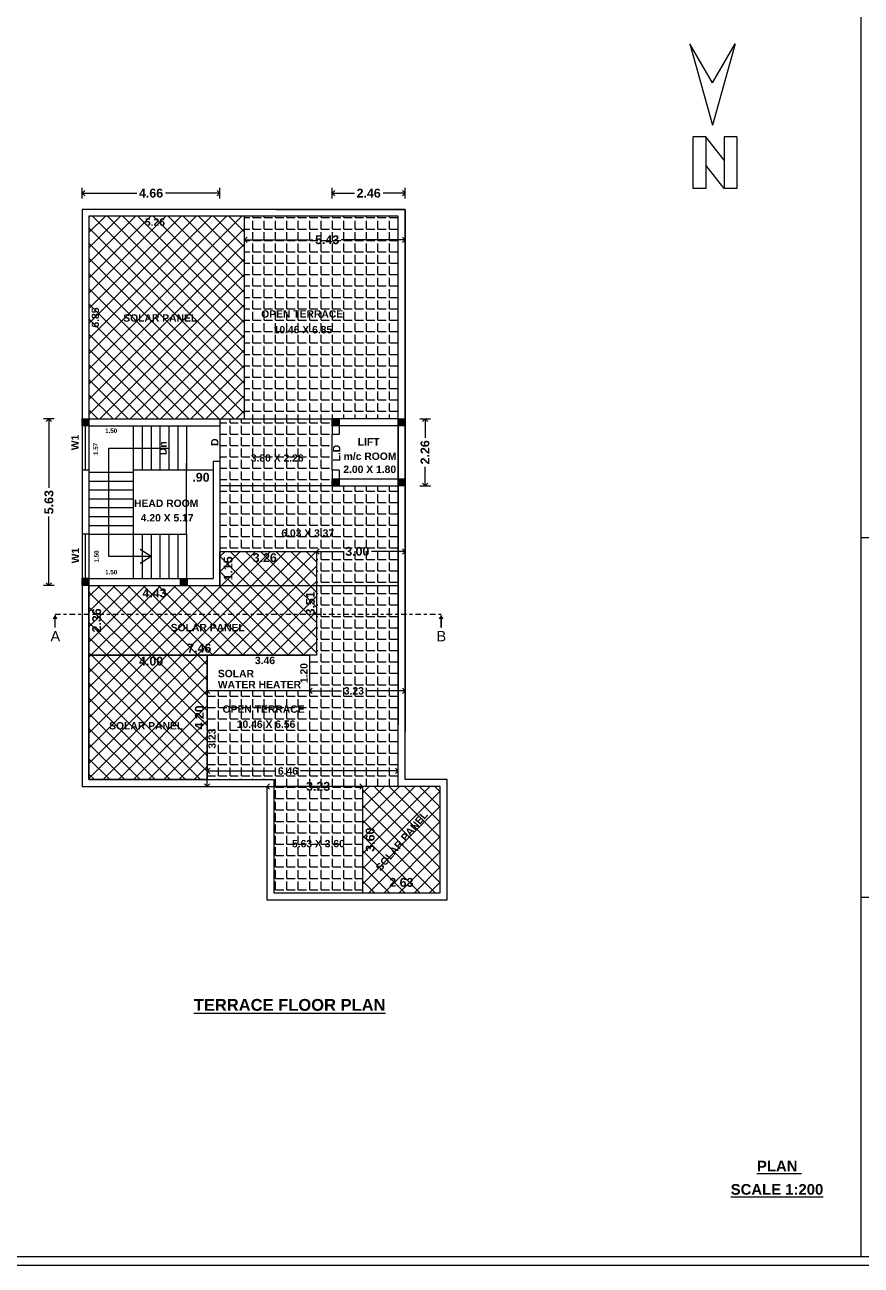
# Model space of a CAD drawing. Header units: metres. Extents: x -1558670 to -1556515, y 43632 to 45317.
# Drawn here: x -1558143.14 to -1558114.85, y 44055.18 to 44097.1 of the extents above; entities that cross this region are included whole.
import ezdxf

# ---------------------------------------------------------------- set-up
doc = ezdxf.new("R2010")
doc.units = ezdxf.units.M
doc.header["$LTSCALE"] = 750
doc.header["$MEASUREMENT"] = 0
doc.header["$PDMODE"] = 35
doc.header["$PDSIZE"] = 50
doc.linetypes.add('DASHDOT2', pattern=[0.5, 0.25, -0.125, 0, -0.125])
doc.linetypes.add('HIDDEN', pattern=[0.375, 0.25, -0.125])
doc.layers.get('0').update_dxf_attribs({"lineweight": 5})
doc.layers.get('Defpoints').update_dxf_attribs({"lineweight": 0})
doc.layers.add('AR_WALL', color=7, linetype='Continuous', lineweight=40)
for name, color, linetype in [('BLK_1_FLR_2_ROOF_AREA', 7, 'Continuous'), ('BLK_1_TERRACESERVICE_UTILITYDISTANCE', 1, 'Continuous'), ('SOLAR_PANEL', 3, 'Continuous'), ('SOLAR_WATER_HEATER', 55, 'Continuous')]:
    doc.layers.add(name, color=color, linetype=linetype)
doc.styles.add('Ar Bold', font='arialbd.ttf', dxfattribs={"height": 0.5})
doc.styles.get("Standard").update_dxf_attribs({"font": 'arial.ttf'})
doc.dimstyles.new('~Side open', dxfattribs={"dimtxt": 0.5, "dimasz": 0.18, "dimexe": 0.18, "dimexo": 0.0625, "dimgap": 0.09, "dimtad": 1, "dimzin": 4, "dimdsep": 46, "dimtxsty": 'Ar Bold', "dimblk": 'OPEN90', "dimcen": 0.09, "dimse1": 1, "dimse2": 1, "dimclrd": 252, "dimclrt": 256, "dimadec": 0, "dimazin": 0, "dimtfac": 1, "dimtix": 1, "dimtofl": 0, "dimtmove": 2, "dimatfit": 0, "dimfxl": 0, "dimtzin": 0, "dimarcsym": 0})
pattern_1 = [(45, (0, 0), (-0.25632620818, 0.25632620818), []), (135, (0, 0), (-0.25632620818, -0.25632620818), [])]
pattern_2 = [(0, (0, 0), (0, 0.385), [0.28, -0.105]), (90, (0, 0), (-0.385, 0), [0.28, -0.105])]

# ---------------------------------------------------------------- blocks, each defined once
blk = doc.blocks.new('North')
at = {"color": 3}
for p, q in [((-0.68, -0.36), (-0.68, 1.24)), ((-0.68, 1.24), (-0.28, 1.24)), ((-0.28, -0.36), (-0.28, 1.24)), ((-0.28, 1.24), (0.28, 0.52)), ((0.28, -0.36), (0.28, 1.24)), ((0.28, 1.24), (0.68, 1.24)), ((0.68, -0.36), (0.68, 1.24)), ((-0.28, 0.36), (0.28, -0.36)), ((-0.68, -0.36), (-0.28, -0.36)), ((0.28, -0.36), (0.68, -0.36))]:
    blk.add_line(p, q, dxfattribs=at)
at = {"color": 1}
for p, q in [((-0.627, -3.229), (0.073, -0.723)), ((0.773, -3.229), (0.073, -0.723)), ((0.073, -2.023), (-0.627, -3.229)), ((0.073, -2.023), (0.773, -3.229))]:
    blk.add_line(p, q, dxfattribs=at)
blk = doc.blocks.new('*D5')
at = {"layer": 'Defpoints', "color": 0}
for p in [(-1558140.965, 44083.115), (-1558140.965, 44082.284), (-1558139.465, 44082.284)]:
    blk.add_point(p, dxfattribs=at)
at = {"insert": (-1558140.215, 44083.383), "char_height": 0.5, "attachment_point": 5, "style": 'Ar Bold'}
blk.add_mtext('{\\H0.3x;1.50}', dxfattribs=at)
blk = doc.blocks.new('_Open90')
at = {"layer": 'AR_WALL', "color": 0, "lineweight": -2}
for p, q in [((0, 0), (-1, 0)), ((-0.5, 0.5), (0, 0)), ((0, 0), (-0.5, -0.5))]:
    blk.add_line(p, q, dxfattribs=at)
blk = doc.blocks.new('*D6')
at = {"layer": 'Defpoints', "color": 0}
for p in [(-1558140.965, 44079.884), (-1558139.465, 44079.884), (-1558139.465, 44079.703)]:
    blk.add_point(p, dxfattribs=at)
at = {"insert": (-1558140.215, 44078.601), "char_height": 0.5, "attachment_point": 5, "style": 'Ar Bold'}
blk.add_mtext('{\\H0.3x;1.50}', dxfattribs=at)
blk = doc.blocks.new('*D7')
at = {"layer": 'Defpoints', "color": 0}
for p in [(-1558139.712, 44079.884), (-1558139.465, 44079.884), (-1558139.465, 44078.384)]:
    blk.add_point(p, dxfattribs=at)
at = {"insert": (-1558140.712, 44079.134), "char_height": 0.5, "attachment_point": 5, "rotation": 90, "style": 'Ar Bold'}
blk.add_mtext('{\\H0.3x;1.50}', dxfattribs=at)
blk = doc.blocks.new('*D8')
at = {"layer": 'Defpoints', "color": 0}
for p in [(-1558140.965, 44083.554), (-1558140.818, 44083.554), (-1558140.965, 44081.984)]:
    blk.add_point(p, dxfattribs=at)
at = {"insert": (-1558140.74, 44082.769), "char_height": 0.5, "attachment_point": 5, "rotation": 90, "style": 'Ar Bold'}
blk.add_mtext('{\\H0.3x;1.57}', dxfattribs=at)
blk = doc.blocks.new('*D9')
at = {"layer": 'Defpoints', "color": 0}
for p in [(-1558137.665, 44082.057), (-1558136.766, 44081.921), (-1558136.765, 44082.054)]:
    blk.add_point(p, dxfattribs=at)
at = {"insert": (-1558137.177, 44081.808), "char_height": 0.5, "attachment_point": 5, "rotation": 359.7971, "style": 'Ar Bold'}
blk.add_mtext('{\\H0.6x;.90}', dxfattribs=at)
blk = doc.blocks.new('*D10')
at = {"color": 0, "lineweight": -2}
for p, q in [((-1558142.138, 44083.784), (-1558142.498, 44083.784)), ((-1558142.138, 44078.154), (-1558142.498, 44078.154))]:
    blk.add_line(p, q, dxfattribs=at)
at = {"color": 252, "lineweight": -2}
for p, q in [((-1558142.318, 44083.604), (-1558142.318, 44081.449)), ((-1558142.318, 44078.334), (-1558142.318, 44080.49))]:
    blk.add_line(p, q, dxfattribs=at)
at = {"layer": 'Defpoints', "color": 0}
for p in [(-1558142.318, 44083.784), (-1558141.195, 44083.784), (-1558141.195, 44078.154)]:
    blk.add_point(p, dxfattribs=at)
at = {"color": 252, "lineweight": -2, "xscale": 0.18, "yscale": 0.18, "zscale": 0.18}
for p, rotation in [((-1558142.318, 44083.784), 90), ((-1558142.318, 44078.154), 270)]:
    blk.add_blockref('_Open90', p, dxfattribs=dict(at, rotation=rotation))
at = {"insert": (-1558142.318, 44080.969), "char_height": 0.5, "attachment_point": 5, "rotation": 90, "style": 'Ar Bold'}
blk.add_mtext('{\\H0.6x;5.63}', dxfattribs=at)
blk = doc.blocks.new('*D11')
at = {"color": 0, "lineweight": -2}
for p, q in [((-1558141.195, 44091.232), (-1558141.195, 44091.592)), ((-1558136.535, 44091.232), (-1558136.535, 44091.592))]:
    blk.add_line(p, q, dxfattribs=at)
at = {"color": 252, "lineweight": -2}
for p, q in [((-1558141.015, 44091.412), (-1558139.352, 44091.412)), ((-1558136.715, 44091.412), (-1558138.379, 44091.412))]:
    blk.add_line(p, q, dxfattribs=at)
at = {"layer": 'Defpoints', "color": 0}
for p in [(-1558136.535, 44091.412), (-1558141.195, 44083.784), (-1558136.535, 44083.784)]:
    blk.add_point(p, dxfattribs=at)
at = {"color": 252, "lineweight": -2, "xscale": 0.18, "yscale": 0.18, "zscale": 0.18, "rotation": 180}
blk.add_blockref('_Open90', (-1558141.195, 44091.412), dxfattribs=at)
at = {"color": 252, "lineweight": -2, "xscale": 0.18, "yscale": 0.18, "zscale": 0.18}
blk.add_blockref('_Open90', (-1558136.535, 44091.412), dxfattribs=at)
at = {"insert": (-1558138.865, 44091.412), "char_height": 0.5, "attachment_point": 5, "style": 'Ar Bold'}
blk.add_mtext('{\\H0.6x;4.66}', dxfattribs=at)
blk = doc.blocks.new('*D12')
at = {"color": 0, "lineweight": -2}
for p, q in [((-1558132.735, 44091.232), (-1558132.735, 44091.592)), ((-1558130.275, 44091.232), (-1558130.275, 44091.592))]:
    blk.add_line(p, q, dxfattribs=at)
at = {"color": 252, "lineweight": -2}
for p, q in [((-1558132.555, 44091.412), (-1558131.99, 44091.412)), ((-1558130.455, 44091.412), (-1558131.019, 44091.412))]:
    blk.add_line(p, q, dxfattribs=at)
at = {"layer": 'Defpoints', "color": 0}
for p in [(-1558130.275, 44091.412), (-1558132.735, 44083.784), (-1558130.275, 44083.784)]:
    blk.add_point(p, dxfattribs=at)
at = {"color": 252, "lineweight": -2, "xscale": 0.18, "yscale": 0.18, "zscale": 0.18, "rotation": 180}
blk.add_blockref('_Open90', (-1558132.735, 44091.412), dxfattribs=at)
at = {"color": 252, "lineweight": -2, "xscale": 0.18, "yscale": 0.18, "zscale": 0.18}
blk.add_blockref('_Open90', (-1558130.275, 44091.412), dxfattribs=at)
at = {"insert": (-1558131.505, 44091.412), "char_height": 0.5, "attachment_point": 5, "style": 'Ar Bold'}
blk.add_mtext('{\\H0.6x;2.46}', dxfattribs=at)
blk = doc.blocks.new('*D13')
at = {"color": 0, "lineweight": -2}
for p, q in [((-1558129.779, 44083.784), (-1558129.419, 44083.784)), ((-1558129.779, 44081.524), (-1558129.419, 44081.524))]:
    blk.add_line(p, q, dxfattribs=at)
at = {"color": 252, "lineweight": -2}
for p, q in [((-1558129.599, 44083.604), (-1558129.599, 44083.139)), ((-1558129.599, 44081.704), (-1558129.599, 44082.169))]:
    blk.add_line(p, q, dxfattribs=at)
at = {"layer": 'Defpoints', "color": 0}
for p in [(-1558130.275, 44083.784), (-1558129.599, 44083.784), (-1558130.275, 44081.524)]:
    blk.add_point(p, dxfattribs=at)
at = {"color": 252, "lineweight": -2, "xscale": 0.18, "yscale": 0.18, "zscale": 0.18}
for p, rotation in [((-1558129.599, 44083.784), 90), ((-1558129.599, 44081.524), 270)]:
    blk.add_blockref('_Open90', p, dxfattribs=dict(at, rotation=rotation))
at = {"insert": (-1558129.599, 44082.654), "char_height": 0.5, "attachment_point": 5, "rotation": 90, "style": 'Ar Bold'}
blk.add_mtext('{\\H0.6x;2.26}', dxfattribs=at)
blk = doc.blocks.new('*D147')
at = {"layer": 'BLK_1_TERRACESERVICE_UTILITYDISTANCE', "color": 1, "lineweight": -2}
for p, q in [((-1558136.965, 44074.411), (-1558136.965, 44073.393)), ((-1558136.965, 44071.543), (-1558136.965, 44072.561))]:
    blk.add_line(p, q, dxfattribs=at)
at = {"layer": 'Defpoints', "color": 0}
for p in [(-1558137.965, 44074.591), (-1558136.965, 44071.363), (-1558136.965, 44071.363)]:
    blk.add_point(p, dxfattribs=at)
at = {"layer": 'BLK_1_TERRACESERVICE_UTILITYDISTANCE', "color": 1, "lineweight": -2, "xscale": 0.18, "yscale": 0.18, "zscale": 0.18}
for p, rotation in [((-1558136.965, 44074.591), 90), ((-1558136.965, 44071.363), 270)]:
    blk.add_blockref('_Open90', p, dxfattribs=dict(at, rotation=rotation))
at = {"layer": 'BLK_1_TERRACESERVICE_UTILITYDISTANCE', "insert": (-1558136.802, 44072.977), "char_height": 0.5, "attachment_point": 5, "rotation": 90, "style": 'Ar Bold'}
blk.add_mtext('{\\H0.5x;3.23}', dxfattribs=at)
blk = doc.blocks.new('*D148')
at = {"layer": 'BLK_1_TERRACESERVICE_UTILITYDISTANCE', "color": 3, "lineweight": -2}
for p, q in [((-1558134.765, 44071.363), (-1558133.696, 44071.363)), ((-1558131.895, 44071.363), (-1558132.734, 44071.363))]:
    blk.add_line(p, q, dxfattribs=at)
at = {"layer": 'Defpoints', "color": 0}
for p in [(-1558134.945, 44071.363), (-1558131.715, 44071.363), (-1558131.715, 44071.363)]:
    blk.add_point(p, dxfattribs=at)
at = {"layer": 'BLK_1_TERRACESERVICE_UTILITYDISTANCE', "color": 3, "lineweight": -2, "xscale": 0.18, "yscale": 0.18, "zscale": 0.18, "rotation": 180}
blk.add_blockref('_Open90', (-1558134.945, 44071.363), dxfattribs=at)
at = {"layer": 'BLK_1_TERRACESERVICE_UTILITYDISTANCE', "color": 3, "lineweight": -2, "xscale": 0.18, "yscale": 0.18, "zscale": 0.18}
blk.add_blockref('_Open90', (-1558131.715, 44071.363), dxfattribs=at)
at = {"layer": 'BLK_1_TERRACESERVICE_UTILITYDISTANCE', "color": 3, "insert": (-1558133.215, 44071.363), "char_height": 0.5, "attachment_point": 5, "style": 'Ar Bold'}
blk.add_mtext('{\\H0.6x;3.23}', dxfattribs=at)
blk = doc.blocks.new('*D149')
at = {"layer": 'BLK_1_TERRACESERVICE_UTILITYDISTANCE', "color": 3, "lineweight": -2}
for p, q in [((-1558133.095, 44079.305), (-1558132.369, 44079.305)), ((-1558130.455, 44079.305), (-1558131.41, 44079.305))]:
    blk.add_line(p, q, dxfattribs=at)
at = {"layer": 'Defpoints', "color": 0}
for p in [(-1558133.275, 44079.305), (-1558130.275, 44079.305), (-1558130.275, 44079.305)]:
    blk.add_point(p, dxfattribs=at)
at = {"layer": 'BLK_1_TERRACESERVICE_UTILITYDISTANCE', "color": 3, "lineweight": -2, "xscale": 0.18, "yscale": 0.18, "zscale": 0.18, "rotation": 180}
blk.add_blockref('_Open90', (-1558133.275, 44079.305), dxfattribs=at)
at = {"layer": 'BLK_1_TERRACESERVICE_UTILITYDISTANCE', "color": 3, "lineweight": -2, "xscale": 0.18, "yscale": 0.18, "zscale": 0.18}
blk.add_blockref('_Open90', (-1558130.275, 44079.305), dxfattribs=at)
at = {"layer": 'BLK_1_TERRACESERVICE_UTILITYDISTANCE', "color": 3, "insert": (-1558131.89, 44079.305), "char_height": 0.5, "attachment_point": 5, "style": 'Ar Bold'}
blk.add_mtext('{\\H0.6x;3.00}', dxfattribs=at)
blk = doc.blocks.new('*D150')
at = {"layer": 'BLK_1_TERRACESERVICE_UTILITYDISTANCE', "color": 1, "lineweight": -2}
for p, q in [((-1558133.325, 44074.591), (-1558132.42, 44074.591)), ((-1558130.455, 44074.591), (-1558131.589, 44074.591))]:
    blk.add_line(p, q, dxfattribs=at)
at = {"layer": 'Defpoints', "color": 0}
for p in [(-1558133.505, 44074.591), (-1558130.275, 44074.591), (-1558130.275, 44074.591)]:
    blk.add_point(p, dxfattribs=at)
at = {"layer": 'BLK_1_TERRACESERVICE_UTILITYDISTANCE', "color": 1, "lineweight": -2, "xscale": 0.18, "yscale": 0.18, "zscale": 0.18, "rotation": 180}
blk.add_blockref('_Open90', (-1558133.505, 44074.591), dxfattribs=at)
at = {"layer": 'BLK_1_TERRACESERVICE_UTILITYDISTANCE', "color": 1, "lineweight": -2, "xscale": 0.18, "yscale": 0.18, "zscale": 0.18}
blk.add_blockref('_Open90', (-1558130.275, 44074.591), dxfattribs=at)
at = {"layer": 'BLK_1_TERRACESERVICE_UTILITYDISTANCE', "insert": (-1558132.005, 44074.591), "char_height": 0.5, "attachment_point": 5, "style": 'Ar Bold'}
blk.add_mtext('{\\H0.5x;3.23}', dxfattribs=at)
blk = doc.blocks.new('*D151')
at = {"layer": 'BLK_1_TERRACESERVICE_UTILITYDISTANCE', "color": 3, "lineweight": -2}
for p, q in [((-1558136.785, 44071.884), (-1558134.651, 44071.884)), ((-1558130.685, 44071.884), (-1558133.819, 44071.884))]:
    blk.add_line(p, q, dxfattribs=at)
at = {"layer": 'Defpoints', "color": 0}
for p in [(-1558130.505, 44071.884), (-1558136.965, 44071.593), (-1558130.505, 44071.593)]:
    blk.add_point(p, dxfattribs=at)
at = {"layer": 'BLK_1_TERRACESERVICE_UTILITYDISTANCE', "color": 3, "lineweight": -2, "xscale": 0.18, "yscale": 0.18, "zscale": 0.18, "rotation": 180}
blk.add_blockref('_Open90', (-1558136.965, 44071.884), dxfattribs=at)
at = {"layer": 'BLK_1_TERRACESERVICE_UTILITYDISTANCE', "color": 3, "lineweight": -2, "xscale": 0.18, "yscale": 0.18, "zscale": 0.18}
blk.add_blockref('_Open90', (-1558130.505, 44071.884), dxfattribs=at)
at = {"layer": 'BLK_1_TERRACESERVICE_UTILITYDISTANCE', "color": 3, "insert": (-1558134.235, 44071.884), "char_height": 0.5, "attachment_point": 5, "style": 'Ar Bold'}
blk.add_mtext('{\\H0.5x;6.46}', dxfattribs=at)
blk = doc.blocks.new('*D152')
at = {"layer": 'BLK_1_TERRACESERVICE_UTILITYDISTANCE', "color": 3, "lineweight": -2}
for p, q in [((-1558135.525, 44089.837), (-1558133.39, 44089.837)), ((-1558130.455, 44089.837), (-1558132.431, 44089.837))]:
    blk.add_line(p, q, dxfattribs=at)
at = {"layer": 'Defpoints', "color": 0}
for p in [(-1558135.705, 44090.634), (-1558130.275, 44090.634), (-1558130.275, 44089.837)]:
    blk.add_point(p, dxfattribs=at)
at = {"layer": 'BLK_1_TERRACESERVICE_UTILITYDISTANCE', "color": 3, "lineweight": -2, "xscale": 0.18, "yscale": 0.18, "zscale": 0.18, "rotation": 180}
blk.add_blockref('_Open90', (-1558135.705, 44089.837), dxfattribs=at)
at = {"layer": 'BLK_1_TERRACESERVICE_UTILITYDISTANCE', "color": 3, "lineweight": -2, "xscale": 0.18, "yscale": 0.18, "zscale": 0.18}
blk.add_blockref('_Open90', (-1558130.275, 44089.837), dxfattribs=at)
at = {"layer": 'BLK_1_TERRACESERVICE_UTILITYDISTANCE', "color": 3, "insert": (-1558132.91, 44089.837), "char_height": 0.5, "attachment_point": 5, "style": 'Ar Bold'}
blk.add_mtext('{\\H0.6x;5.43}', dxfattribs=at)
blk = doc.blocks.new('*D153')
at = {"layer": 'Defpoints', "color": 0}
for p in [(-1558140.965, 44090.634), (-1558135.705, 44090.634), (-1558135.705, 44089.937)]:
    blk.add_point(p, dxfattribs=at)
at = {"insert": (-1558138.735, 44090.432), "char_height": 0.5, "attachment_point": 5, "style": 'Ar Bold'}
blk.add_mtext('{\\H0.5x;5.26}', dxfattribs=at)
blk = doc.blocks.new('*D154')
at = {"layer": 'Defpoints', "color": 0}
for p in [(-1558140.965, 44090.634), (-1558140.965, 44083.784), (-1558140.225, 44083.784)]:
    blk.add_point(p, dxfattribs=at)
at = {"insert": (-1558140.749, 44087.209), "char_height": 0.5, "attachment_point": 5, "rotation": 90, "style": 'Ar Bold'}
blk.add_mtext('{\\H0.5x;6.85}', dxfattribs=at)
blk = doc.blocks.new('*D155')
at = {"layer": 'Defpoints', "color": 0}
for p in [(-1558140.965, 44078.154), (-1558140.198, 44078.154), (-1558140.965, 44075.793)]:
    blk.add_point(p, dxfattribs=at)
at = {"insert": (-1558140.703, 44076.973), "char_height": 0.5, "attachment_point": 5, "rotation": 90, "style": 'Ar Bold'}
blk.add_mtext('{\\H0.6x;2.36}', dxfattribs=at)
blk = doc.blocks.new('*D156')
at = {"layer": 'Defpoints', "color": 0}
for p in [(-1558140.965, 44078.154), (-1558136.535, 44078.154), (-1558136.535, 44077.688)]:
    blk.add_point(p, dxfattribs=at)
at = {"insert": (-1558138.75, 44077.897), "char_height": 0.5, "attachment_point": 5, "style": 'Ar Bold'}
blk.add_mtext('{\\H0.6x;4.43}', dxfattribs=at)
blk = doc.blocks.new('*D157')
at = {"layer": 'Defpoints', "color": 0}
for p in [(-1558136.535, 44079.305), (-1558136.259, 44079.305), (-1558136.535, 44078.154)]:
    blk.add_point(p, dxfattribs=at)
at = {"insert": (-1558136.259, 44078.73), "char_height": 0.5, "attachment_point": 5, "rotation": 90, "style": 'Ar Bold'}
blk.add_mtext('{\\H0.6x;1.15}', dxfattribs=at)
blk = doc.blocks.new('*D158')
at = {"layer": 'Defpoints', "color": 0}
for p in [(-1558136.535, 44079.305), (-1558133.275, 44079.305), (-1558133.275, 44078.67)]:
    blk.add_point(p, dxfattribs=at)
at = {"insert": (-1558135.02, 44079.091), "char_height": 0.5, "attachment_point": 5, "style": 'Ar Bold'}
blk.add_mtext('{\\H0.6x;3.26}', dxfattribs=at)
blk = doc.blocks.new('*D159')
at = {"layer": 'Defpoints', "color": 0}
for p in [(-1558133.505, 44079.305), (-1558133.794, 44075.793), (-1558133.505, 44075.793)]:
    blk.add_point(p, dxfattribs=at)
at = {"insert": (-1558133.475, 44077.549), "char_height": 0.5, "attachment_point": 5, "rotation": 90, "style": 'Ar Bold'}
blk.add_mtext('{\\H0.6x;3.51}', dxfattribs=at)
blk = doc.blocks.new('*D160')
at = {"layer": 'Defpoints', "color": 0}
for p in [(-1558140.965, 44075.793), (-1558133.505, 44075.793), (-1558133.505, 44075.793)]:
    blk.add_point(p, dxfattribs=at)
at = {"insert": (-1558137.235, 44076.034), "char_height": 0.5, "attachment_point": 5, "style": 'Ar Bold'}
blk.add_mtext('{\\H0.6x;7.46}', dxfattribs=at)
blk = doc.blocks.new('*D161')
at = {"layer": 'Defpoints', "color": 0}
for p in [(-1558136.965, 44075.793), (-1558133.505, 44075.793), (-1558136.965, 44075.052)]:
    blk.add_point(p, dxfattribs=at)
at = {"insert": (-1558135.012, 44075.619), "char_height": 0.5, "attachment_point": 5, "style": 'Ar Bold'}
blk.add_mtext('{\\H0.5x;3.46}', dxfattribs=at)
blk = doc.blocks.new('*D162')
at = {"layer": 'Defpoints', "color": 0}
for p in [(-1558133.505, 44075.793), (-1558133.694, 44074.591), (-1558133.505, 44074.591)]:
    blk.add_point(p, dxfattribs=at)
at = {"insert": (-1558133.694, 44075.192), "char_height": 0.5, "attachment_point": 5, "rotation": 90, "style": 'Ar Bold'}
blk.add_mtext('{\\H0.5x;1.20}', dxfattribs=at)
blk = doc.blocks.new('*D163')
at = {"layer": 'Defpoints', "color": 0}
for p in [(-1558129.083, 44068.117), (-1558131.715, 44067.763), (-1558129.083, 44067.763)]:
    blk.add_point(p, dxfattribs=at)
at = {"insert": (-1558130.399, 44068.117), "char_height": 0.5, "attachment_point": 5, "style": 'Ar Bold'}
blk.add_mtext('{\\H0.6x;2.63}', dxfattribs=at)
blk = doc.blocks.new('*D164')
at = {"layer": 'Defpoints', "color": 0}
for p in [(-1558131.715, 44071.363), (-1558131.715, 44067.763), (-1558130.887, 44067.763)]:
    blk.add_point(p, dxfattribs=at)
at = {"insert": (-1558131.453, 44069.563), "char_height": 0.5, "attachment_point": 5, "rotation": 90, "style": 'Ar Bold'}
blk.add_mtext('{\\H0.6x;3.60}', dxfattribs=at)
blk = doc.blocks.new('*D165')
at = {"layer": 'Defpoints', "color": 0}
for p in [(-1558140.965, 44075.787), (-1558136.965, 44075.793), (-1558136.965, 44075.101)]:
    blk.add_point(p, dxfattribs=at)
at = {"insert": (-1558138.865, 44075.595), "char_height": 0.5, "attachment_point": 5, "style": 'Ar Bold'}
blk.add_mtext('{\\H0.6x;4.00}', dxfattribs=at)
blk = doc.blocks.new('*D166')
at = {"layer": 'Defpoints', "color": 0}
for p in [(-1558137.965, 44075.793), (-1558137.965, 44075.793), (-1558137.965, 44071.593)]:
    blk.add_point(p, dxfattribs=at)
at = {"insert": (-1558137.23, 44073.693), "char_height": 0.5, "attachment_point": 5, "rotation": 90, "style": 'Ar Bold'}
blk.add_mtext('{\\H0.6x;4.20}', dxfattribs=at)

msp = doc.modelspace()

# ---------------------------------------------------------------- hatches: boundary and pattern name
h = msp.add_hatch()
h.set_pattern_fill('ANSI37', color=8, scale=2.9)
h.set_pattern_definition(pattern_1)
h.paths.add_polyline_path([(-1558135.705, 44090.634), (-1558140.965, 44090.634), (-1558140.965, 44083.784), (-1558135.705, 44083.784)])
h.paths.add_polyline_path([(-1558139.201, 44090.11), (-1558138.272, 44090.11), (-1558138.272, 44090.75), (-1558139.201, 44090.75)], flags=9)
h.paths.add_polyline_path([(-1558140.426, 44086.742), (-1558140.426, 44087.672), (-1558141.066, 44087.672), (-1558141.066, 44086.742)], flags=9)
h.paths.add_polyline_path([(-1558139.871, 44087.001), (-1558137.239, 44087.001), (-1558137.239, 44087.389), (-1558139.871, 44087.389)], flags=24)
h = msp.add_hatch()
h.set_pattern_fill('ANGLE', color=8, scale=1.4)
h.set_pattern_definition(pattern_2)
h.paths.add_polyline_path([(-1558130.505, 44090.634), (-1558134.415, 44090.634), (-1558135.705, 44090.634), (-1558135.705, 44083.784), (-1558132.735, 44083.784), (-1558132.505, 44083.784), (-1558130.505, 44083.784)])
h.paths.add_polyline_path([(-1558133.443, 44089.476), (-1558132.378, 44089.476), (-1558132.378, 44090.194), (-1558133.443, 44090.194)], flags=24)
h.paths.add_polyline_path([(-1558134.784, 44086.608), (-1558132.676, 44086.608), (-1558132.676, 44086.991), (-1558134.784, 44086.991)], flags=24)
h.paths.add_polyline_path([(-1558135.206, 44087.137), (-1558132.302, 44087.137), (-1558132.302, 44087.525), (-1558135.206, 44087.525)], flags=24)
h = msp.add_hatch(color=8)
h.dxf.hatch_style = 1
h.paths.add_polyline_path([(-1558140.965, 44083.554), (-1558140.965, 44083.784), (-1558141.195, 44083.784), (-1558141.195, 44083.554)])
h = msp.add_hatch()
h.set_pattern_fill('ANGLE', color=8, scale=1.4)
h.set_pattern_definition(pattern_2)
h.paths.add_polyline_path([(-1558132.735, 44083.254), (-1558132.735, 44083.784), (-1558136.535, 44083.784), (-1558136.535, 44081.524), (-1558132.735, 44081.524), (-1558132.735, 44081.754), (-1558132.735, 44082.054)])
h.paths.add_polyline_path([(-1558135.555, 44082.269), (-1558133.641, 44082.269), (-1558133.641, 44082.652), (-1558135.555, 44082.652)], flags=24)
h = msp.add_hatch(color=8)
h.dxf.hatch_style = 1
h.paths.add_polyline_path([(-1558132.505, 44083.554), (-1558132.505, 44083.784), (-1558132.735, 44083.784), (-1558132.735, 44083.554)])
h = msp.add_hatch(color=8)
h.dxf.hatch_style = 1
h.paths.add_polyline_path([(-1558130.275, 44083.554), (-1558130.275, 44083.784), (-1558130.505, 44083.784), (-1558130.505, 44083.554)])
h = msp.add_hatch(color=8)
h.dxf.hatch_style = 1
h.paths.add_polyline_path([(-1558132.505, 44081.524), (-1558132.505, 44081.754), (-1558132.735, 44081.754), (-1558132.735, 44081.524)])
h = msp.add_hatch(color=8)
h.dxf.hatch_style = 1
h.paths.add_polyline_path([(-1558130.275, 44081.524), (-1558130.275, 44081.754), (-1558130.505, 44081.754), (-1558130.505, 44081.524)])
h = msp.add_hatch()
h.set_pattern_fill('ANGLE', color=8, scale=1.4)
h.set_pattern_definition(pattern_2)
h.paths.add_polyline_path([(-1558130.505, 44081.524), (-1558132.735, 44081.524), (-1558136.535, 44081.524), (-1558136.535, 44079.305), (-1558133.275, 44079.305), (-1558133.275, 44078.154), (-1558130.505, 44078.154)])
h.paths.add_polyline_path([(-1558132.42, 44078.944), (-1558131.354, 44078.944), (-1558131.354, 44079.662), (-1558132.42, 44079.662)], flags=24)
h.paths.add_polyline_path([(-1558134.523, 44079.732), (-1558132.609, 44079.732), (-1558132.609, 44080.115), (-1558134.523, 44080.115)], flags=24)
h = msp.add_hatch()
h.set_pattern_fill('ANSI37', color=8, scale=2.9)
h.set_pattern_definition(pattern_1)
h.paths.add_polyline_path([(-1558133.275, 44079.305), (-1558136.535, 44079.305), (-1558136.535, 44078.154), (-1558133.275, 44078.154)])
h.paths.add_polyline_path([(-1558135.897, 44078.187), (-1558135.897, 44079.252), (-1558136.615, 44079.252), (-1558136.615, 44078.187)], flags=9)
h.paths.add_polyline_path([(-1558135.553, 44078.729), (-1558134.488, 44078.729), (-1558134.488, 44079.447), (-1558135.553, 44079.447)], flags=9)
h = msp.add_hatch(color=8)
h.dxf.hatch_style = 1
h.paths.add_polyline_path([(-1558140.965, 44078.154), (-1558140.965, 44078.384), (-1558141.195, 44078.384), (-1558141.195, 44078.154)])
h = msp.add_hatch(color=8)
h.dxf.hatch_style = 1
h.paths.add_polyline_path([(-1558137.645, 44078.154), (-1558137.645, 44078.384), (-1558137.875, 44078.384), (-1558137.875, 44078.154)])
h = msp.add_hatch()
h.set_pattern_fill('ANSI37', color=8, scale=2.9)
h.set_pattern_definition(pattern_1)
h.paths.add_polyline_path([(-1558133.275, 44078.154), (-1558136.535, 44078.154), (-1558140.965, 44078.154), (-1558140.965, 44077.183), (-1558133.275, 44077.183)])
h.paths.add_polyline_path([(-1558140.342, 44076.443), (-1558140.342, 44077.508), (-1558141.06, 44077.508), (-1558141.06, 44076.443)], flags=9)
h.paths.add_polyline_path([(-1558139.278, 44077.535), (-1558138.212, 44077.535), (-1558138.212, 44078.253), (-1558139.278, 44078.253)], flags=9)
h.paths.add_polyline_path([(-1558133.113, 44077.042), (-1558133.113, 44078.108), (-1558133.831, 44078.108), (-1558133.831, 44077.042)], flags=9)
h = msp.add_hatch()
h.set_pattern_fill('ANGLE', color=8, scale=1.4)
h.set_pattern_definition(pattern_2)
h.paths.add_polyline_path([(-1558130.505, 44078.154), (-1558133.275, 44078.154), (-1558133.275, 44077.183), (-1558130.505, 44077.183)])
h = msp.add_hatch()
h.set_pattern_fill('ANSI37', color=8, scale=2.9)
h.set_pattern_definition(pattern_1)
h.paths.add_polyline_path([(-1558133.275, 44077.183), (-1558140.965, 44077.183), (-1558140.965, 44075.793), (-1558133.275, 44075.793)])
h.paths.add_polyline_path([(-1558140.342, 44076.443), (-1558140.342, 44077.508), (-1558141.06, 44077.508), (-1558141.06, 44076.443)], flags=9)
h.paths.add_polyline_path([(-1558137.769, 44075.672), (-1558136.704, 44075.672), (-1558136.704, 44076.39), (-1558137.769, 44076.39)], flags=9)
h.paths.add_polyline_path([(-1558138.265, 44076.537), (-1558135.632, 44076.537), (-1558135.632, 44076.925), (-1558138.265, 44076.925)], flags=24)
for color, points in [(256, [(-1558142.087, 44076.732), (-1558142.087, 44077.023), (-1558142.031, 44077.023), (-1558142.111, 44077.183), (-1558142.192, 44077.023), (-1558142.136, 44077.023), (-1558142.136, 44076.732)]), (7, [(-1558129.078, 44076.732), (-1558129.078, 44077.023), (-1558129.134, 44077.023), (-1558129.053, 44077.183), (-1558128.973, 44077.023), (-1558129.029, 44077.023), (-1558129.029, 44076.732)])]:
    msp.add_hatch(color=color).paths.add_polyline_path(points)
h = msp.add_hatch()
h.set_pattern_fill('ANGLE', color=8, scale=1.4)
h.set_pattern_definition(pattern_2)
h.paths.add_polyline_path([(-1558130.505, 44077.183), (-1558133.275, 44077.183), (-1558133.275, 44075.793), (-1558133.505, 44075.793), (-1558133.505, 44074.591), (-1558136.965, 44074.591), (-1558136.965, 44071.593), (-1558134.715, 44071.593), (-1558134.715, 44071.363), (-1558130.505, 44071.363)])
h.paths.add_polyline_path([(-1558136.479, 44072.513), (-1558136.479, 44073.443), (-1558137.119, 44073.443), (-1558137.119, 44072.513)], flags=9)
h.paths.add_polyline_path([(-1558133.745, 44071.001), (-1558132.679, 44071.001), (-1558132.679, 44071.719), (-1558133.745, 44071.719)], flags=9)
h.paths.add_polyline_path([(-1558132.467, 44074.269), (-1558131.538, 44074.269), (-1558131.538, 44074.909), (-1558132.467, 44074.909)], flags=24)
h.paths.add_polyline_path([(-1558134.701, 44071.562), (-1558133.771, 44071.562), (-1558133.771, 44072.202), (-1558134.701, 44072.202)], flags=24)
h.paths.add_polyline_path([(-1558136.511, 44073.782), (-1558133.607, 44073.782), (-1558133.607, 44074.169), (-1558136.511, 44074.169)], flags=24)
h.paths.add_polyline_path([(-1558136.03, 44073.273), (-1558133.921, 44073.273), (-1558133.921, 44073.656), (-1558136.03, 44073.656)], flags=24)
h = msp.add_hatch()
h.set_pattern_fill('ANSI37', color=8, scale=2.9)
h.set_pattern_definition(pattern_1)
h.paths.add_polyline_path([(-1558136.965, 44075.793), (-1558140.965, 44075.793), (-1558140.965, 44071.593), (-1558136.965, 44071.593)])
h.paths.add_polyline_path([(-1558139.391, 44075.233), (-1558138.326, 44075.233), (-1558138.326, 44075.952), (-1558139.391, 44075.952)], flags=9)
h.paths.add_polyline_path([(-1558136.868, 44073.166), (-1558136.868, 44074.232), (-1558137.586, 44074.232), (-1558137.586, 44073.166)], flags=9)
h.paths.add_polyline_path([(-1558140.348, 44073.219), (-1558137.716, 44073.219), (-1558137.716, 44073.607), (-1558140.348, 44073.607)], flags=24)
h = msp.add_hatch()
h.set_pattern_fill('ANGLE', color=8, scale=1.4)
h.set_pattern_definition(pattern_2)
h.paths.add_polyline_path([(-1558131.715, 44071.363), (-1558134.715, 44071.363), (-1558134.715, 44067.763), (-1558131.715, 44067.763)])
h.paths.add_polyline_path([(-1558133.745, 44071.001), (-1558132.679, 44071.001), (-1558132.679, 44071.719), (-1558133.745, 44071.719)], flags=9)
h.paths.add_polyline_path([(-1558134.162, 44069.236), (-1558132.248, 44069.236), (-1558132.248, 44069.619), (-1558134.162, 44069.619)], flags=24)
h = msp.add_hatch()
h.set_pattern_fill('ANSI37', color=8, scale=2.9)
h.set_pattern_definition(pattern_1)
h.paths.add_polyline_path([(-1558129.083, 44071.363), (-1558130.505, 44071.363), (-1558131.715, 44071.363), (-1558131.715, 44067.763), (-1558129.083, 44067.763)])
h.paths.add_polyline_path([(-1558130.928, 44067.755), (-1558129.862, 44067.755), (-1558129.862, 44068.473), (-1558130.928, 44068.473)], flags=9)
h.paths.add_polyline_path([(-1558131.091, 44069.032), (-1558131.091, 44070.098), (-1558131.809, 44070.098), (-1558131.809, 44069.032)], flags=9)
h.paths.add_polyline_path([(-1558131.087, 44068.384), (-1558129.392, 44070.398), (-1558129.688, 44070.648), (-1558131.384, 44068.634)], flags=24)

# ---------------------------------------------------------------- linework, layer by layer
at = {"color": 5}
for p, q in [((-1558114.846, 44055.475), (-1558114.846, 44118.926)), ((-1558114.846, 44079.772), (-1558089.625, 44079.772)), ((-1558114.846, 44067.623), (-1558089.625, 44067.623))]:
    msp.add_line(p, q, dxfattribs=at)
for p, q in [((-1558134.645, 44090.864), (-1558141.195, 44090.864)), ((-1558141.195, 44090.864), (-1558141.195, 44074.554)), ((-1558134.645, 44090.864), (-1558141.195, 44090.864)), ((-1558141.195, 44090.864), (-1558141.195, 44071.363)), ((-1558134.415, 44090.634), (-1558140.965, 44090.634)), ((-1558140.965, 44090.634), (-1558140.965, 44083.784)), ((-1558134.645, 44090.634), (-1558140.965, 44090.634)), ((-1558140.965, 44090.634), (-1558140.965, 44071.593)), ((-1558134.645, 44090.864), (-1558130.275, 44090.864)), ((-1558130.275, 44090.864), (-1558134.645, 44090.864)), ((-1558130.505, 44090.634), (-1558134.415, 44090.634)), ((-1558130.505, 44083.784), (-1558130.505, 44090.634)), ((-1558130.505, 44083.554), (-1558130.505, 44090.634)), ((-1558130.275, 44090.864), (-1558130.275, 44083.554)), ((-1558130.275, 44083.554), (-1558130.275, 44090.864)), ((-1558140.965, 44083.784), (-1558140.965, 44078.384)), ((-1558140.965, 44083.784), (-1558136.535, 44083.784)), ((-1558136.535, 44083.784), (-1558136.535, 44078.154)), ((-1558130.505, 44083.784), (-1558132.735, 44083.784)), ((-1558132.735, 44083.784), (-1558132.735, 44083.254)), ((-1558140.965, 44083.554), (-1558141.195, 44083.554)), ((-1558141.08, 44082.054), (-1558141.08, 44083.554)), ((-1558140.965, 44083.554), (-1558139.465, 44083.554)), ((-1558139.465, 44083.554), (-1558136.765, 44083.554)), ((-1558136.765, 44083.554), (-1558136.535, 44083.554)), ((-1558130.505, 44083.554), (-1558132.505, 44083.554)), ((-1558132.505, 44083.554), (-1558132.505, 44083.254)), ((-1558130.505, 44083.554), (-1558130.505, 44081.754)), ((-1558130.505, 44071.363), (-1558130.505, 44083.554)), ((-1558130.275, 44083.554), (-1558130.275, 44073.215)), ((-1558130.275, 44071.593), (-1558130.275, 44083.554)), ((-1558132.505, 44083.254), (-1558132.735, 44083.254)), ((-1558132.735, 44082.054), (-1558132.735, 44083.254)), ((-1558136.765, 44082.354), (-1558136.765, 44078.384)), ((-1558136.765, 44082.354), (-1558136.535, 44082.354)), ((-1558140.965, 44082.054), (-1558141.195, 44082.054)), ((-1558132.735, 44082.054), (-1558132.735, 44081.524)), ((-1558132.505, 44082.054), (-1558132.735, 44082.054)), ((-1558132.505, 44082.054), (-1558132.505, 44081.754)), ((-1558132.505, 44081.754), (-1558130.505, 44081.754)), ((-1558132.735, 44081.524), (-1558130.505, 44081.524)), ((-1558130.505, 44081.524), (-1558130.505, 44073.445)), ((-1558140.965, 44079.884), (-1558141.195, 44079.884)), ((-1558141.08, 44078.384), (-1558141.08, 44079.884)), ((-1558140.965, 44078.384), (-1558141.195, 44078.384)), ((-1558140.965, 44078.384), (-1558136.765, 44078.384)), ((-1558137.645, 44078.154), (-1558137.645, 44078.384)), ((-1558140.965, 44078.154), (-1558136.535, 44078.154)), ((-1558141.195, 44071.363), (-1558134.945, 44071.363)), ((-1558140.965, 44071.593), (-1558134.715, 44071.593)), ((-1558134.945, 44071.363), (-1558134.945, 44067.533)), ((-1558134.715, 44071.593), (-1558134.715, 44067.763)), ((-1558130.505, 44071.363), (-1558134.715, 44071.363)), ((-1558129.083, 44071.363), (-1558130.505, 44071.363)), ((-1558128.853, 44071.593), (-1558130.275, 44071.593)), ((-1558129.083, 44067.763), (-1558129.083, 44071.363)), ((-1558128.853, 44067.533), (-1558128.853, 44071.593)), ((-1558134.945, 44067.533), (-1558128.853, 44067.533)), ((-1558134.715, 44067.763), (-1558129.083, 44067.763))]:
    msp.add_line(p, q)
at = {"color": 8, "linetype": 'HIDDEN'}
for p, q in [((-1558136.535, 44083.784), (-1558132.735, 44083.784)), ((-1558132.735, 44081.524), (-1558136.535, 44081.524)), ((-1558139.165, 44079.884), (-1558139.165, 44078.384)), ((-1558138.865, 44079.884), (-1558138.865, 44078.384)), ((-1558138.565, 44079.884), (-1558138.565, 44078.384)), ((-1558138.265, 44079.884), (-1558138.265, 44078.384)), ((-1558137.965, 44079.884), (-1558137.965, 44078.384)), ((-1558136.535, 44078.154), (-1558130.505, 44078.154))]:
    msp.add_line(p, q, dxfattribs=at)
at = {"color": 8}
for p, q in [((-1558139.465, 44083.554), (-1558139.465, 44082.054)), ((-1558139.165, 44083.554), (-1558139.165, 44082.054)), ((-1558138.865, 44083.554), (-1558138.865, 44082.054)), ((-1558138.565, 44083.554), (-1558138.565, 44082.054)), ((-1558138.265, 44083.554), (-1558138.265, 44082.054)), ((-1558137.965, 44083.554), (-1558137.965, 44082.054)), ((-1558137.665, 44083.554), (-1558137.665, 44082.054)), ((-1558140.291, 44079.134), (-1558140.291, 44082.796)), ((-1558140.291, 44082.796), (-1558138.265, 44082.796)), ((-1558137.665, 44082.054), (-1558137.665, 44082.284)), ((-1558140.965, 44081.984), (-1558139.465, 44081.984)), ((-1558140.965, 44081.684), (-1558139.465, 44081.684)), ((-1558139.465, 44082.054), (-1558139.465, 44078.384)), ((-1558136.765, 44082.054), (-1558139.465, 44082.054)), ((-1558137.665, 44079.884), (-1558137.665, 44082.054)), ((-1558140.965, 44081.384), (-1558139.465, 44081.384)), ((-1558140.965, 44081.084), (-1558139.465, 44081.084)), ((-1558140.965, 44080.784), (-1558139.465, 44080.784)), ((-1558140.965, 44080.484), (-1558139.465, 44080.484)), ((-1558140.965, 44080.184), (-1558139.465, 44080.184)), ((-1558140.965, 44079.884), (-1558137.665, 44079.884)), ((-1558137.665, 44079.884), (-1558137.665, 44078.384)), ((-1558138.865, 44079.134), (-1558139.239, 44079.374)), ((-1558138.865, 44079.134), (-1558140.291, 44079.134)), ((-1558138.865, 44079.134), (-1558139.239, 44078.894))]:
    msp.add_line(p, q, dxfattribs=at)
at = {"linetype": 'DASHDOT2', "ltscale": 0.001}
msp.add_line((-1558142.111, 44077.183), (-1558129.053, 44077.183), dxfattribs=at)
for points in [[(-1558089.331, 44119.22), (-1558188.46, 44119.22), (-1558188.46, 44055.181), (-1558089.331, 44055.181)], [(-1558140.965, 44083.554), (-1558141.195, 44083.554), (-1558141.195, 44083.784), (-1558140.965, 44083.784)], [(-1558132.505, 44083.554), (-1558132.735, 44083.554), (-1558132.735, 44083.784), (-1558132.505, 44083.784)], [(-1558130.275, 44083.554), (-1558130.505, 44083.554), (-1558130.505, 44083.784), (-1558130.275, 44083.784)], [(-1558132.505, 44081.524), (-1558132.735, 44081.524), (-1558132.735, 44081.754), (-1558132.505, 44081.754)], [(-1558130.275, 44081.524), (-1558130.505, 44081.524), (-1558130.505, 44081.754), (-1558130.275, 44081.754)], [(-1558140.965, 44078.154), (-1558141.195, 44078.154), (-1558141.195, 44078.384), (-1558140.965, 44078.384)], [(-1558137.645, 44078.154), (-1558137.875, 44078.154), (-1558137.875, 44078.384), (-1558137.645, 44078.384)]]:
    msp.add_lwpolyline(points, close=True)
at = {"color": 5}
msp.add_lwpolyline([(-1558188.167, 44055.475), (-1558089.625, 44055.475), (-1558089.625, 44118.926), (-1558188.167, 44118.926)], close=True, dxfattribs=at)
at = {"layer": 'BLK_1_FLR_2_ROOF_AREA', "color": 54}
msp.add_lwpolyline([(-1558130.275, 44090.864), (-1558134.645, 44090.864), (-1558141.195, 44090.864), (-1558141.195, 44071.363), (-1558134.945, 44071.363), (-1558134.945, 44067.533), (-1558128.853, 44067.533), (-1558128.853, 44071.593), (-1558130.275, 44071.593), (-1558130.275, 44083.554)], close=True, dxfattribs=at)
at = {"layer": 'SOLAR_PANEL', "color": 3}
for points in [[(-1558135.705, 44090.634), (-1558140.965, 44090.634), (-1558140.965, 44083.784), (-1558135.705, 44083.784)], [(-1558140.965, 44078.154), (-1558136.535, 44078.154), (-1558136.535, 44079.305), (-1558133.275, 44079.305), (-1558133.275, 44075.793), (-1558140.965, 44075.793)], [(-1558140.965, 44075.793), (-1558136.965, 44075.793), (-1558136.965, 44071.593), (-1558140.965, 44071.593)], [(-1558129.083, 44071.363), (-1558130.505, 44071.363), (-1558131.715, 44071.363), (-1558131.715, 44067.763), (-1558129.083, 44067.763)]]:
    msp.add_lwpolyline(points, close=True, dxfattribs=at)
at = {"layer": 'SOLAR_WATER_HEATER', "color": 1}
msp.add_lwpolyline([(-1558136.965, 44075.793), (-1558133.505, 44075.793), (-1558133.505, 44074.591), (-1558136.965, 44074.591)], close=True, dxfattribs=at)

# ---------------------------------------------------------------- block references
at = {"color": 44, "xscale": 1.095607308937476, "yscale": 1.095607308937476, "zscale": 1.095607308937476, "rotation": 180}
msp.add_blockref('North', (-1558119.793, 44092.924), dxfattribs=at)

# ---------------------------------------------------------------- texts
at = {"color": 7, "style": 'Ar Bold'}
for s, height, p in [('SOLAR PANEL', 0.25, (-1558139.806, 44087.07)), ('OPEN TERRACE', 0.25, (-1558135.141, 44087.206)), ('10.46 X 6.85', 0.25, (-1558134.72, 44086.676)), ('LIFT', 0.25, (-1558131.873, 44082.884)), ('3.80 X 2.26', 0.25, (-1558135.492, 44082.337)), ('m/c ROOM', 0.25, (-1558132.351, 44082.397)), ('2.00 X 1.80', 0.25, (-1558132.363, 44081.955)), ('HEAD ROOM', 0.25, (-1558139.441, 44080.807)), ('4.20 X 5.17', 0.25, (-1558139.214, 44080.316)), ('6.03 X 3.37', 0.25, (-1558134.459, 44079.8)), ('SOLAR PANEL', 0.25, (-1558138.2, 44076.606)), ('SOLAR', 0.25, (-1558136.606, 44075.052)), ('WATER HEATER', 0.25, (-1558136.606, 44074.68)), ('OPEN TERRACE', 0.25, (-1558136.447, 44073.851)), ('SOLAR PANEL', 0.25, (-1558140.283, 44073.288)), ('10.46 X 6.56', 0.25, (-1558135.966, 44073.341)), ('5.63 X 3.60', 0.25, (-1558134.098, 44069.304)), ('%%UTERRACE FLOOR PLAN', 0.4, (-1558137.422, 44063.779)), ('%%UPLAN ', 0.36, (-1558118.371, 44058.351)), ('%%USCALE 1:200', 0.36, (-1558119.26, 44057.563))]:
    msp.add_text(s, height=height, dxfattribs=at).set_placement(p)
for s, rotation, p in [('W1', 90, (-1558141.311, 44082.725)), ('Dn', 90, (-1558138.339, 44082.562)), ('D', 90, (-1558136.585, 44082.871)), ('L.D', 90, (-1558132.466, 44082.347)), ('W1', 90, (-1558141.3, 44078.901)), ('SOLAR PANEL', 49.9046, (-1558131.098, 44068.478))]:
    msp.add_text(s, height=0.25, rotation=rotation, dxfattribs=at).set_placement(p)
at = {"color": 7, "char_height": 0.35, "width": 0.49039, "attachment_point": 2}
for s, insert in [('A', (-1558142.103, 44076.616)), ('B', (-1558129.045, 44076.616))]:
    msp.add_mtext(s, dxfattribs=dict(at, insert=insert))

# ---------------------------------------------------------------- dimensions: what is measured, and where the dimension line sits
for base, p1, p2, picture, middle in [((-1558136.535, 44091.412), (-1558141.195, 44083.784), (-1558136.535, 44083.784), '*D11', (-1558138.865, 44091.412)), ((-1558130.275, 44091.412), (-1558132.735, 44083.784), (-1558130.275, 44083.784), '*D12', (-1558131.505, 44091.412))]:
    dim = msp.add_linear_dim(base=base, p1=p1, p2=p2, text='{\\H0.6x;<>}', dimstyle='~Side open', override={"dimtxt": 1, "dimtad": 0, "dimse1": 0, "dimse2": 0, "dimfxlon": 1})
    dim.commit()
    dim.dimension.update_dxf_attribs({"geometry": picture, "text_midpoint": middle})
at = {"color": 8}
for base, p1, p2, angle, text, picture, middle, dimtype in [((-1558140.225, 44083.784), (-1558140.965, 44090.634), (-1558140.965, 44083.784), 90, '{\\H0.5x;<>}', '*D154', (-1558140.749, 44087.209), 160), ((-1558140.965, 44083.115), (-1558139.465, 44082.284), (-1558140.965, 44082.284), 180, '{\\H0.3x;<>}', '*D5', (-1558140.215, 44083.383), 161), ((-1558136.766, 44081.921), (-1558137.665, 44082.057), (-1558136.765, 44082.054), 359.7971, '{\\H0.6x;<>}', '*D9', (-1558137.177, 44081.808), 161), ((-1558133.794, 44075.793), (-1558133.505, 44079.305), (-1558133.505, 44075.793), 90, '{\\H0.6x;<>}', '*D159', (-1558133.475, 44077.549), 160), ((-1558140.198, 44078.154), (-1558140.965, 44075.793), (-1558140.965, 44078.154), 90, '{\\H0.6x;<>}', '*D155', (-1558140.703, 44076.973), 160), ((-1558137.965, 44075.793), (-1558137.965, 44071.593), (-1558137.965, 44075.793), 90, '{\\H0.6x;<>}', '*D166', (-1558137.23, 44073.693), 160), ((-1558130.887, 44067.763), (-1558131.715, 44071.363), (-1558131.715, 44067.763), 90, '{\\H0.6x;<>}', '*D164', (-1558131.453, 44069.563), 160)]:
    dim = msp.add_linear_dim(base=base, p1=p1, p2=p2, angle=angle, text=text, dimstyle='~Side open', override={"dimtxt": 1, "dimtad": 0, "dimsd1": 1, "dimsd2": 1, "dimfxlon": 1}, dxfattribs=at)
    dim.commit()
    dim.dimension.update_dxf_attribs({"geometry": picture, "text_midpoint": middle, "dimtype": dimtype})
for base, p1, p2, text, picture, middle in [((-1558135.705, 44089.937), (-1558140.965, 44090.634), (-1558135.705, 44090.634), '{\\H0.5x;<>}', '*D153', (-1558138.735, 44090.432)), ((-1558133.275, 44078.67), (-1558136.535, 44079.305), (-1558133.275, 44079.305), '{\\H0.6x;<>}', '*D158', (-1558135.02, 44079.091)), ((-1558136.535, 44077.688), (-1558140.965, 44078.154), (-1558136.535, 44078.154), '{\\H0.6x;<>}', '*D156', (-1558138.75, 44077.897)), ((-1558133.505, 44075.793), (-1558140.965, 44075.793), (-1558133.505, 44075.793), '{\\H0.6x;<>}', '*D160', (-1558137.235, 44076.034)), ((-1558136.965, 44075.101), (-1558140.965, 44075.787), (-1558136.965, 44075.793), '{\\H0.6x;<>}', '*D165', (-1558138.865, 44075.595)), ((-1558136.965, 44075.052), (-1558133.505, 44075.793), (-1558136.965, 44075.793), '{\\H0.5x;<>}', '*D161', (-1558135.012, 44075.619))]:
    dim = msp.add_linear_dim(base=base, p1=p1, p2=p2, text=text, dimstyle='~Side open', override={"dimtxt": 1, "dimtad": 0, "dimsd1": 1, "dimsd2": 1, "dimfxlon": 1}, dxfattribs=at)
    dim.commit()
    dim.dimension.update_dxf_attribs({"geometry": picture, "text_midpoint": middle, "dimtype": 160})
for base, p1, p2, picture, middle in [((-1558142.318, 44083.784), (-1558141.195, 44078.154), (-1558141.195, 44083.784), '*D10', (-1558142.318, 44080.969)), ((-1558129.599, 44083.784), (-1558130.275, 44081.524), (-1558130.275, 44083.784), '*D13', (-1558129.599, 44082.654))]:
    dim = msp.add_linear_dim(base=base, p1=p1, p2=p2, angle=90, text='{\\H0.6x;<>}', dimstyle='~Side open', override={"dimtxt": 1, "dimtad": 0, "dimse1": 0, "dimse2": 0, "dimfxlon": 1})
    dim.commit()
    dim.dimension.update_dxf_attribs({"geometry": picture, "text_midpoint": middle})
for base, p1, p2, angle, picture, middle in [((-1558140.818, 44083.554), (-1558140.965, 44081.984), (-1558140.965, 44083.554), 90, '*D8', (-1558140.74, 44082.769)), ((-1558139.712, 44079.884), (-1558139.465, 44078.384), (-1558139.465, 44079.884), 90, '*D7', (-1558140.712, 44079.134)), ((-1558139.465, 44079.703), (-1558140.965, 44079.884), (-1558139.465, 44079.884), 0, '*D6', (-1558140.215, 44078.601))]:
    dim = msp.add_linear_dim(base=base, p1=p1, p2=p2, angle=angle, text='{\\H0.3x;<>}', dimstyle='~Side open', override={"dimtxt": 1, "dimtad": 0, "dimsd1": 1, "dimsd2": 1, "dimfxlon": 1})
    dim.commit()
    dim.dimension.update_dxf_attribs({"geometry": picture, "text_midpoint": middle, "dimtype": 161})
for base, p1, p2, text, picture, middle in [((-1558136.259, 44079.305), (-1558136.535, 44078.154), (-1558136.535, 44079.305), '{\\H0.6x;<>}', '*D157', (-1558136.259, 44078.73)), ((-1558133.694, 44074.591), (-1558133.505, 44075.793), (-1558133.505, 44074.591), '{\\H0.5x;<>}', '*D162', (-1558133.694, 44075.192))]:
    dim = msp.add_linear_dim(base=base, p1=p1, p2=p2, angle=90, text=text, dimstyle='~Side open', override={"dimtxt": 1, "dimtad": 0, "dimsd1": 1, "dimsd2": 1, "dimfxlon": 1}, dxfattribs=at)
    dim.commit()
    dim.dimension.update_dxf_attribs({"geometry": picture, "text_midpoint": middle})
dim = msp.add_linear_dim(base=(-1558129.083, 44068.117), p1=(-1558131.715, 44067.763), p2=(-1558129.083, 44067.763), text='{\\H0.6x;<>}', dimstyle='~Side open', override={"dimtxt": 1, "dimtad": 0, "dimsd1": 1, "dimsd2": 1, "dimfxlon": 1}, dxfattribs=at)
dim.commit()
dim.dimension.update_dxf_attribs({"geometry": '*D163', "text_midpoint": (-1558130.399, 44068.117)})
at = {"layer": 'BLK_1_TERRACESERVICE_UTILITYDISTANCE', "color": 3}
for base, p1, p2, text, picture, middle in [((-1558130.275, 44089.837), (-1558135.705, 44090.634), (-1558130.275, 44090.634), '{\\H0.6x;<>}', '*D152', (-1558132.91, 44089.837)), ((-1558130.275, 44079.305), (-1558133.275, 44079.305), (-1558130.275, 44079.305), '{\\H0.6x;<>}', '*D149', (-1558131.89, 44079.305)), ((-1558130.505, 44071.884), (-1558136.965, 44071.593), (-1558130.505, 44071.593), '{\\H0.5x;<>}', '*D151', (-1558134.235, 44071.884)), ((-1558131.715, 44071.363), (-1558134.945, 44071.363), (-1558131.715, 44071.363), '{\\H0.6x;<>}', '*D148', (-1558133.215, 44071.363))]:
    dim = msp.add_linear_dim(base=base, p1=p1, p2=p2, text=text, dimstyle='~Side open', override={"dimclrd": 3, "dimclrt": 3}, dxfattribs=at)
    dim.commit()
    dim.dimension.update_dxf_attribs({"geometry": picture, "text_midpoint": middle, "dimtype": 160})
at = {"layer": 'BLK_1_TERRACESERVICE_UTILITYDISTANCE', "color": 1}
dim = msp.add_linear_dim(base=(-1558136.965, 44071.363), p1=(-1558137.965, 44074.591), p2=(-1558136.965, 44071.363), angle=90, text='{\\H0.5x;<>}', dimstyle='~Side open', override={"dimclrd": 1}, dxfattribs=at)
dim.commit()
dim.dimension.update_dxf_attribs({"geometry": '*D147', "text_midpoint": (-1558136.802, 44072.977), "dimtype": 160})
dim = msp.add_linear_dim(base=(-1558130.275, 44074.591), p1=(-1558133.505, 44074.591), p2=(-1558130.275, 44074.591), text='{\\H0.5x;<>}', dimstyle='~Side open', override={"dimclrd": 1}, dxfattribs=at)
dim.commit()
dim.dimension.update_dxf_attribs({"geometry": '*D150', "text_midpoint": (-1558132.005, 44074.591), "dimtype": 160})

doc.saveas('drawing.dxf')
